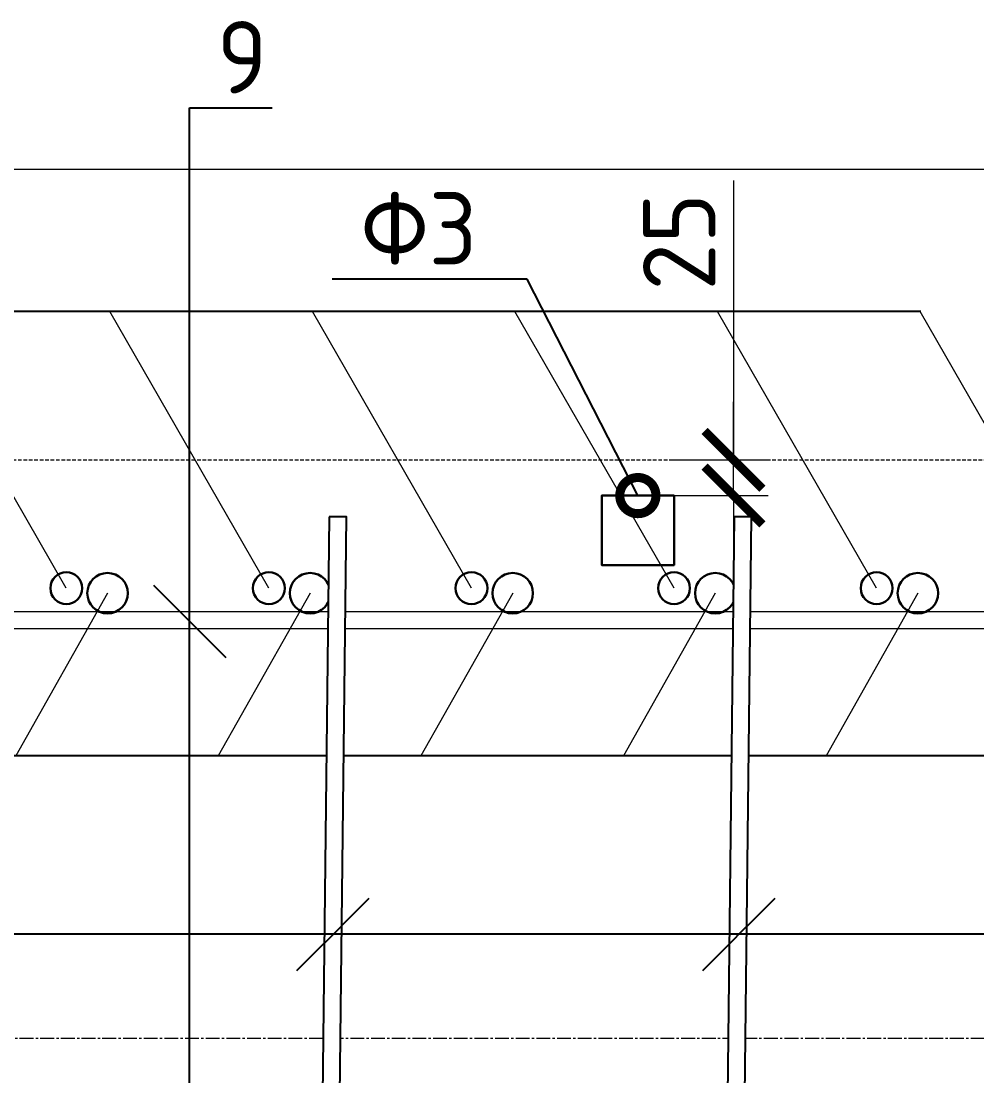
# Model space of a CAD drawing. Header units: millimetres. Extents: x -65574 to 111613, y -106550 to -50518.
# Drawn here: x 19927 to 20588, y -58570 to -57841 of the extents above; entities that cross this region are included whole.
import ezdxf
from ezdxf import colors
from ezdxf.entities.mleader import LeaderData, LeaderLine
from ezdxf.math import Vec2, Vec3

# ---------------------------------------------------------------- set-up
doc = ezdxf.new("R2010")
doc.units = ezdxf.units.MM
doc.linetypes.add('CENTER2', pattern=[28.575, 19.05, -3.175, 3.175, -3.175])
doc.linetypes.add('невидимая', pattern=[0.375, 0.25, -0.125])
doc.layers.get('Defpoints').update_dxf_attribs({"color": 6})
doc.styles.add('GOST-2.304_Type-B', font='GOST Common.ttf')
doc.dimstyles.new('УРСТ', dxfattribs={"dimtxt": 2.5, "dimasz": 2, "dimexe": 1.2, "dimexo": 1.5, "dimtad": 1, "dimdec": 0, "dimrnd": 1, "dimtxsty": 'GOST-2.304_Type-B', "dimblk": 'ARCHTICK', "dimcen": 2, "dimdle": 2, "dimazin": 3, "dimtfac": 1, "dimtdec": 0, "dimtmove": 1, "dimatfit": 0, "dimldrblk": 'NONE', "dimlwd": 15, "dimlwe": 15})

# ---------------------------------------------------------------- blocks, each defined once
blk = doc.blocks.new('_ArchTick')
at = {"color": 0, "linetype": 'ByBlock', "const_width": 0.15}
blk.add_lwpolyline([(-0.5, -0.5), (0.5, 0.5)], dxfattribs=at)
blk = doc.blocks.new('*D352')
at = {"color": 0, "lineweight": 15, "ltscale": 100, "transparency": 16777216}
for p, q in [((18838.26, -58202.88), (18838.26, -57919.26)), ((20658.26, -58202.88), (20658.26, -57919.26)), ((18798.26, -57943.26), (20698.26, -57943.26))]:
    blk.add_line(p, q, dxfattribs=at)
at = {"layer": 'Defpoints', "color": 0, "lineweight": -2, "ltscale": 100, "transparency": 16777216}
for p in [(20658.26, -57943.26), (18838.26, -58232.88), (20658.26, -58232.88)]:
    blk.add_point(p, dxfattribs=at)
at = {"color": 0, "lineweight": 15, "ltscale": 100, "transparency": 16777216, "xscale": 40, "yscale": 40, "zscale": 40, "rotation": 180}
blk.add_blockref('_ArchTick', (18838.26, -57943.26), dxfattribs=at)
at = {"color": 0, "lineweight": 15, "ltscale": 100, "transparency": 16777216, "xscale": 40, "yscale": 40, "zscale": 40}
blk.add_blockref('_ArchTick', (20658.26, -57943.26), dxfattribs=at)
at = {"color": 0, "lineweight": 15, "ltscale": 100, "transparency": 16777216, "insert": (19748.26, -57905.76), "char_height": 50, "attachment_point": 5, "style": 'GOST-2.304_Type-B'}
blk.add_mtext('\\A1;13х140=1820', dxfattribs=at)
blk = doc.blocks.new('_None')
blk = doc.blocks.new('_Oblique')
at = {"color": 0, "linetype": 'ByBlock', "lineweight": -2}
blk.add_line((-0.5, -0.5), (0.5, 0.5), dxfattribs=at)
blk = doc.blocks.new('*U279')
at = {"linetype": 'ByBlock', "lineweight": 15, "ltscale": 100}
blk.add_lwpolyline([(30.52, -55.5), (-32.91, 57)], dxfattribs=at)
blk = doc.blocks.new('*U280')
at = {"color": 0, "linetype": 'ByBlock', "lineweight": -2, "transparency": 16777216}
for p in [(1120, 0), (1260, 0), (1400, 0), (1540, 0), (1680, 0)]:
    blk.add_blockref('*U279', p, dxfattribs=at)
blk = doc.blocks.new('_DotSmall')
at = {"color": 0, "linetype": 'ByBlock', "const_width": 0.5}
blk.add_lwpolyline([(-0.0625, 0, 1), (0.0625, 0, 1)], format="xyb", close=True, dxfattribs=at)
blk = doc.blocks.new('*D402')
at = {"color": 0, "lineweight": 15, "transparency": 16777216}
for p, q in [((20419.34, -57950.99), (20419.34, -58144.14)), ((20419.34, -58144.14), (20419.34, -58104.14)), ((20377.26, -58144.14), (20443.34, -58144.14)), ((20419.34, -58168.88), (20419.34, -58144.14)), ((20419.34, -58168.88), (20419.34, -58144.14)), ((20378.26, -58168.88), (20443.34, -58168.88)), ((20419.34, -58168.88), (20419.34, -58208.88))]:
    blk.add_line(p, q, dxfattribs=at)
at = {"layer": 'Defpoints', "color": 0, "lineweight": -2, "transparency": 16777216}
for p in [(20377.26, -58144.14), (20419.34, -58144.14), (20378.26, -58168.88)]:
    blk.add_point(p, dxfattribs=at)
at = {"color": 0, "lineweight": 15, "transparency": 16777216, "xscale": 40, "yscale": 40, "zscale": 40}
for p, rotation in [((20419.34, -58144.14), 270), ((20419.34, -58168.88), 90)]:
    blk.add_blockref('_ArchTick', p, dxfattribs=dict(at, rotation=rotation))
at = {"color": 0, "lineweight": 15, "transparency": 16777216, "insert": (20381.84, -57993.49), "char_height": 50, "attachment_point": 5, "rotation": 90, "style": 'GOST-2.304_Type-B'}
blk.add_mtext('\\A1;25', dxfattribs=at)
blk = doc.blocks.new('*U231')
at = {"lineweight": 30, "ltscale": 100}
blk.add_circle((0, 0), 14, dxfattribs=at)
blk = doc.blocks.new('*U232')
at = {"color": 0, "linetype": 'ByBlock', "lineweight": -2, "transparency": 16777216}
for p in [(1120, 0), (1260, 0), (1400, 0), (1540, 0), (1680, 0)]:
    blk.add_blockref('*U231', p, dxfattribs=at)
blk = doc.blocks.new('*U305')
at = {"lineweight": 30}
blk.add_circle((0, 0), 11, dxfattribs=at)
blk = doc.blocks.new('*U306')
at = {"color": 0, "linetype": 'ByBlock', "lineweight": -2, "transparency": 16777216}
for p in [(1120, 0), (1260, 0), (1400, 0), (1540, 0), (1680, 0)]:
    blk.add_blockref('*U305', p, dxfattribs=at)
blk = doc.blocks.new('*U307')
at = {"linetype": 'ByBlock', "lineweight": 15, "ltscale": 100}
blk.add_lwpolyline([(54.75, -95.6), (-55.19, 95.6)], dxfattribs=at)
blk = doc.blocks.new('*U304')
at = {"color": 0, "linetype": 'ByBlock', "lineweight": -2, "transparency": 16777216}
for p in [(1120, 0), (1260, 0), (1400, 0), (1540, 0), (1680, 0), (1820, 0)]:
    blk.add_blockref('*U307', p, dxfattribs=at)

msp = doc.modelspace()

# ---------------------------------------------------------------- linework, layer by layer
at = {"linetype": 'CENTER2', "lineweight": 5, "ltscale": 0.5}
msp.add_line((18811.59, -58543.88), (20711.59, -58543.88), dxfattribs=at)
at = {"linetype": 'невидимая', "lineweight": 15, "ltscale": 10}
msp.add_lwpolyline([(18811.15, -58944.14), (18811.15, -58144.14), (20711.15, -58144.14), (20711.15, -58944.14)], close=True, dxfattribs=at)
at = {"lineweight": 30, "ltscale": 100}
msp.add_lwpolyline([(20378.26, -58168.88), (20328.26, -58168.88), (20328.26, -58216.88), (20378.26, -58216.88)], close=True, dxfattribs=at)
at = {"lineweight": 15}
msp.add_lwpolyline([(18811.15, -58260.88), (18811.15, -58248.88), (20711.15, -58248.88), (20711.15, -58260.88)], close=True, dxfattribs=at)

# ---------------------------------------------------------------- block references
for name, p in [('*U304', (18783.5, -58137.28)), ('*U306', (18838.26, -58232.88)), ('*U232', (18866.76, -58236.34))]:
    msp.add_blockref(name, p)
at = {"xscale": -1, "rotation": 180}
msp.add_blockref('*U280', (18836.23, -58291.84), dxfattribs=at)

# ---------------------------------------------------------------- dimensions: what is measured, and where the dimension line sits
at = {"lineweight": 15, "ltscale": 100}
dim = msp.add_linear_dim(base=(20658.26, -57943.26), p1=(18838.26, -58232.88), p2=(20658.26, -58232.88), angle=0, text='13х140=<>', dimstyle='УРСТ', override={"dimscale": 0, "dimtxsty": 'GOST-2.304_Type-B'}, dxfattribs=at)
dim.commit()
dim.dimension.update_dxf_attribs({"geometry": '*D352', "text_midpoint": (19748.26, -57905.76)})
at = {"lineweight": 15}
dim = msp.add_linear_dim(base=(20419.34, -58144.14), p1=(20378.26, -58168.88), p2=(20377.26, -58144.14), angle=90, dimstyle='УРСТ', override={"dimscale": 0, "dimexo": 0, "dimtxsty": 'GOST-2.304_Type-B'}, dxfattribs=at)
dim.commit()
dim.dimension.update_dxf_attribs({"geometry": '*D402', "text_midpoint": (20445.63, -57993.49), "dimtype": 160})

# ---------------------------------------------------------------- leaders
ml = msp.add_multileader_mtext('Standard', dxfattribs=at)
ml.set_content('9', color=256, style='GOST-2.304_Type-B')
ml.set_leader_properties()
ml.set_arrow_properties(name='OBLIQUE')
ml.build(insert=Vec2(0, 0))
ml.multileader.update_dxf_attribs({"text_left_attachment_type": 6, "text_right_attachment_type": 6, "dogleg_length": 2.5, "arrow_head_size": 50, "scale": 20})
ctx = ml.context
ctx.base_point, ctx.scale, ctx.char_height, ctx.arrow_head_size, ctx.plane_origin = Vec3(20060.29, -57900.92), 20, 50, 50, Vec3(20043.45, -57900.92)
ctx.left_attachment, ctx.right_attachment = 6, 6
notes = []
notes.append((ctx, [(0, (1, 1, 0), (20043.45, -57900.92), (1, 0), 16.85, [(0, [(20043.45, -58831.88)], 0, []), (1, [(20043.45, -58255.88)], 0, [])])]))
ctx.mtext.insert, ctx.mtext.flow_direction = Vec3(20062.29, -57840.92), 5
at = {"lineweight": 15, "ltscale": 100}
ml = msp.add_multileader_mtext('Standard', dxfattribs=at)
ml.set_content('Ф3', color=256, style='GOST-2.304_Type-B')
ml.set_leader_properties()
ml.set_arrow_properties(name='DOTSMALL')
ml.build(insert=Vec2(0, 0))
ml.multileader.update_dxf_attribs({"text_left_attachment_type": 6, "text_right_attachment_type": 6, "dogleg_length": 1, "arrow_head_size": 50, "scale": 20})
ctx = ml.context
ctx.base_point, ctx.scale, ctx.char_height, ctx.arrow_head_size, ctx.landing_gap_size, ctx.plane_origin = Vec3(20141.7, -58019.21), 20, 50, 50, 20, Vec3(20103.48, -58837.12)
ctx.left_attachment, ctx.right_attachment = 6, 6
notes.append((ctx, [(1, (1, 1, 0), (20276.7, -58019.21), (-1, 0), 20, [(0, [(20353.26, -58168.88)], 0, [])])]))
ctx.mtext.insert, ctx.mtext.flow_direction = Vec3(20161.7, -57959.21), 5
at = {"lineweight": 15}
ml = msp.add_multileader_mtext('Standard', dxfattribs=at)
ml.set_content('1', color=256, style='GOST-2.304_Type-B')
ml.set_leader_properties()
ml.set_arrow_properties(name='NONE')
ml.build(insert=Vec2(0, 0))
ml.multileader.update_dxf_attribs({"text_right_attachment_type": 6, "dogleg_length": 2.5, "arrow_head_size": 50, "scale": 20})
ctx = ml.context
ctx.base_point, ctx.scale, ctx.char_height, ctx.arrow_head_size, ctx.plane_origin = Vec3(18677.88, -58006.68), 20, 50, 50, Vec3(18728.73, -58041.68)
ctx.right_attachment, ctx.text_align_type = 6, 2
notes.append((ctx, [(0, (1, 1, 0), (18728.73, -58041.68), (-1, 0), 16.85, [(0, [(20548.73, -58041.68)], 0, [])])]))
ctx.mtext.insert, ctx.mtext.alignment, ctx.mtext.flow_direction = Vec3(18709.88, -57981.68), 3, 5
ml = msp.add_multileader_mtext('Standard', dxfattribs=at)
ml.set_content('5', color=256, style='GOST-2.304_Type-B')
ml.set_leader_properties()
ml.set_arrow_properties(name='NONE')
ml.build(insert=Vec2(0, 0))
ml.multileader.update_dxf_attribs({"text_right_attachment_type": 6, "dogleg_length": 2.5, "arrow_head_size": 50, "scale": 20})
ctx = ml.context
ctx.base_point, ctx.scale, ctx.char_height, ctx.arrow_head_size, ctx.plane_origin = Vec3(18670.68, -58313.83), 20, 50, 50, Vec3(18802.32, -58360.83)
ctx.right_attachment, ctx.text_align_type = 6, 2
notes.append((ctx, [(0, (1, 1, 0), (18802.32, -58348.83), (-1, 0), 102.6, [(0, [(20622.32, -58348.83)], 0, [])])]))
ctx.mtext.insert, ctx.mtext.alignment, ctx.mtext.flow_direction = Vec3(18697.72, -58288.83), 3, 5
for ctx, leaders in notes:
    for number, flags, end, landing, length, lines in leaders:
        leader = LeaderData()
        leader.index, (leader.has_last_leader_line, leader.has_dogleg_vector, leader.attachment_direction) = number, flags
        leader.last_leader_point, leader.dogleg_vector, leader.dogleg_length = Vec3(end), Vec3(landing), length
        for number, points, colour, breaks in lines:
            line = LeaderLine()
            line.index, line.vertices, line.color, line.breaks = number, Vec3.list(points), colors.encode_raw_color(colour), breaks
            leader.lines.append(line)
        ctx.leaders.append(leader)

# ---------------------------------------------------------------- next in the draw order: wipeouts: each hides what was drawn before it
at = {"color": 0}
for points in [[(20139.87, -58183.66), (20151.87, -58183.66), (20143.54, -58903.8), (20131.53, -58903.8)], [(20419.87, -58183.66), (20431.87, -58183.66), (20423.54, -58903.8), (20411.53, -58903.8)]]:
    msp.add_wipeout(points, dxfattribs=at)

# ---------------------------------------------------------------- next in the draw order: linework, layer by layer
at = {"color": 0, "lineweight": -2}
for points in [[(20139.87, -58183.66), (20131.53, -58903.8), (20143.54, -58903.8), (20151.87, -58183.66)], [(20419.87, -58183.66), (20411.53, -58903.8), (20423.54, -58903.8), (20431.87, -58183.66)]]:
    msp.add_lwpolyline(points, close=True, dxfattribs=at)

# ---------------------------------------------------------------- next in the draw order: leaders
at = {"lineweight": 15}
ml = msp.add_multileader_mtext('Standard', dxfattribs=at)
ml.set_content('10', color=256, style='GOST-2.304_Type-B')
ml.set_leader_properties()
ml.set_arrow_properties(name='OBLIQUE')
ml.build(insert=Vec2(0, 0))
ml.multileader.update_dxf_attribs({"text_left_attachment_type": 6, "text_right_attachment_type": 6, "dogleg_length": 0.842, "arrow_head_size": 50, "scale": 20})
ctx = ml.context
ctx.base_point, ctx.scale, ctx.char_height, ctx.arrow_head_size, ctx.plane_origin = Vec3(18648.89, -58472.1), 20, 50, 50, Vec3(18732.78, -58484.1)
ctx.left_attachment, ctx.right_attachment = 6, 6
notes = []
notes.append((ctx, [(0, (1, 1, 0), (18719.74, -58472.1), (-1, 0), 16.85, [(0, [(20703.13, -58472.09)], 0, []), (1, [(18882.66, -58472.07)], 0, []), (2, [(19162.31, -58472.1)], 0, []), (3, [(19442.86, -58472.1)], 0, []), (4, [(20142.64, -58472.07)], 0, []), (5, [(20423.19, -58472.07)], 0, [])])]))
ctx.mtext.insert, ctx.mtext.flow_direction = Vec3(18650.89, -58412.1), 5
for ctx, leaders in notes:
    for number, flags, end, landing, length, lines in leaders:
        leader = LeaderData()
        leader.index, (leader.has_last_leader_line, leader.has_dogleg_vector, leader.attachment_direction) = number, flags
        leader.last_leader_point, leader.dogleg_vector, leader.dogleg_length = Vec3(end), Vec3(landing), length
        for number, points, colour, breaks in lines:
            line = LeaderLine()
            line.index, line.vertices, line.color, line.breaks = number, Vec3.list(points), colors.encode_raw_color(colour), breaks
            leader.lines.append(line)
        ctx.leaders.append(leader)

doc.saveas('drawing.dxf')
